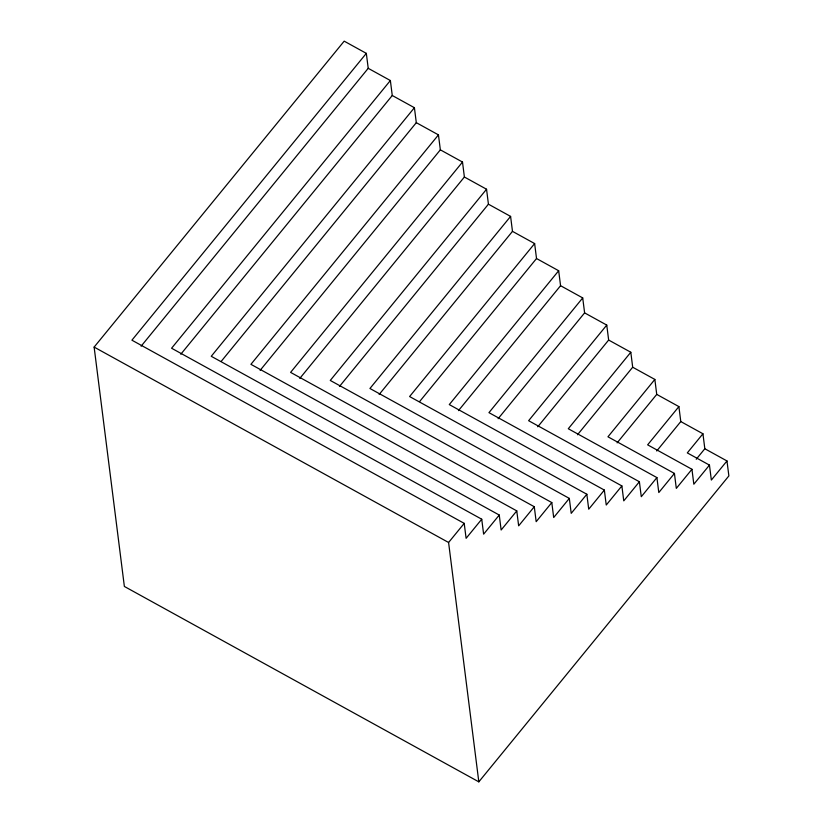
<?xml version="1.0" encoding="UTF-8"?>
<svg xmlns="http://www.w3.org/2000/svg" width="823" height="823" viewBox="0 0 823 823"><rect width="100%" height="100%" fill="white"/><g stroke="black" fill="none" stroke-linecap="round" stroke-linejoin="round"><path stroke-width="1.23" d="M368.22 68.319L390.369 80.531L392.262 95.499L414.411 107.71L416.304 122.668L438.453 134.879L440.346 149.837L462.505 162.049L464.388 177.017L486.547 189.228L488.43 204.186L510.589 216.398L512.482 231.356L534.631 243.567L536.524 258.525L558.673 270.746L560.566 285.704L582.715 297.916L584.608 312.874L606.757 325.085L608.65 340.043L630.809 352.254L632.692 367.223L654.851 379.434L656.733 394.392L678.893 406.603L680.786 421.561L702.935 433.772L704.827 448.741L726.976 460.952L728.869 475.91L478.821 781.85L124.366 586.449L94.131 347.09L344.179 41.15L366.328 53.361L368.22 68.319L141.103 346.205M366.328 53.361L131.917 340.187L464.213 523.366L466.106 538.335L481.733 519.21L171.585 348.232L390.369 80.531M180.793 354.24L392.262 95.499M414.411 107.71L211.254 356.287L499.252 515.044L501.135 530.012L516.772 510.888L250.922 364.332L438.453 134.879M221.274 361.297L416.304 122.668M260.119 370.36L440.346 149.837M462.505 162.049L290.601 372.387L534.281 506.721L536.174 521.689L551.801 502.565L330.27 380.442L486.547 189.228M299.788 378.415L464.388 177.017M339.446 386.481L488.43 204.186M510.589 216.398L369.939 388.487L569.321 498.399L571.213 513.357L586.84 494.242L409.607 396.542L534.631 243.567M379.146 394.495L512.482 231.356M419.617 401.562L536.524 258.525M558.673 270.746L449.286 404.587L604.36 490.076L606.242 505.034L621.869 485.92L488.955 412.642L582.715 297.916M458.462 410.626L560.566 285.704M498.121 418.701L584.608 312.874M606.757 325.085L528.623 420.697L639.389 481.753L641.282 496.711L656.908 477.597L568.292 428.742L630.809 352.254M537.758 426.787L608.65 340.043M478.821 781.85L448.586 542.491L464.213 523.366M499.252 515.044L483.626 534.168L481.733 519.21M577.489 434.76L632.692 367.223M534.281 506.721L518.655 525.846L516.772 510.888M654.851 379.434L607.96 436.797L674.428 473.431L676.311 488.389L691.948 469.275L647.639 444.842L678.893 406.603M569.321 498.399L553.694 517.523L551.801 502.565M617.127 442.856L656.733 394.392M604.36 490.076L588.723 509.2L586.84 494.242M656.733 450.983L680.786 421.561M639.389 481.753L623.762 500.878L621.869 485.92M702.935 433.772L687.308 452.897L709.457 465.108L711.35 480.066L726.976 460.952M674.428 473.431L658.801 492.555L656.908 477.597M696.227 459.255L704.827 448.741M709.457 465.108L693.83 484.233L691.948 469.275M94.131 347.09L448.586 542.491"/></g></svg>
